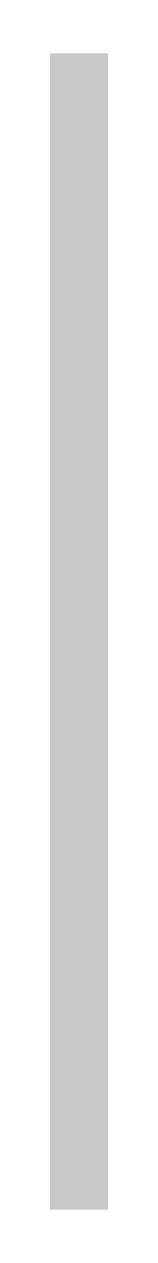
# Model space of a CAD drawing. Header units: inches. Extents: x -0.05 to 0.05, y -1.05 to 1.05.
import ezdxf

# ---------------------------------------------------------------- set-up
doc = ezdxf.new("R2010")
doc.units = ezdxf.units.IN
doc.header["$MEASUREMENT"] = 0

msp = doc.modelspace()

# ---------------------------------------------------------------- linework, layer by layer
at = {"color": 6, "const_width": 0.1}
msp.add_lwpolyline([(0, 1), (0, -1)], dxfattribs=at)

doc.saveas('drawing.dxf')
